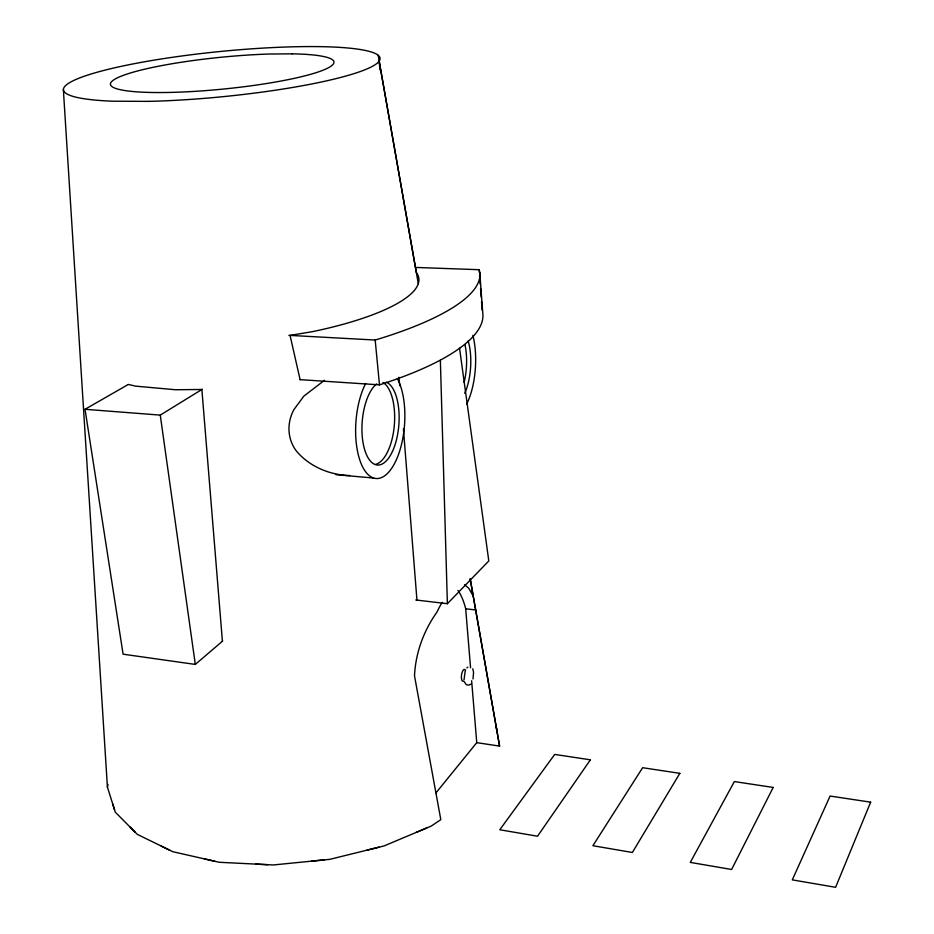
<?xml version="1.0" encoding="UTF-8"?>
<svg xmlns="http://www.w3.org/2000/svg" width="934" height="934" viewBox="0 0 934 934"><rect width="100%" height="100%" fill="white"/><g stroke="black" fill="none" stroke-linecap="round" stroke-linejoin="round"><path stroke-width="1.4" d="M473.013 678.983L473.573 672.211L472.779 668.779M442.202 602.36A79.308 36.298 -86 0 0 437.065 611.957C423.744 630.543 415.537 652.901 414.509 675.854L440.813 819.655L431.228 826.076L384.096 845.924L329.854 859.338L273.218 864.966L219.28 862.28L172.755 851.68L137.345 834.389L115.291 812.171L107.41 787.058L107.982 784.502M465.202 670.974L464.011 679.894M435.723 793.188L476.76 742.647L471.635 680.746M415.782 599.967L447.386 603.703L488.797 560.949L459.54 348.207M127.993 384.633L85.029 409.29L123.09 654.185L195.311 664.424L222.689 641.004M470.736 684.155L468.903 685.112L466.358 684.762L464.303 681.82M466.872 667.915L467.806 667.156M324.483 380.301L303.854 396.121L293.953 409.559A39.228 37.127 -48.2 0 0 296.44 451.087C309.446 466.603 329.725 475.021 349.69 475.534M426.756 827.956L416.202 832.392M85.029 409.29L160.263 415.116L202.281 389.233M378.935 847.196L366.735 850.22M324.425 859.875L311.629 861.148M268.011 864.709L255.764 864.102M415.56 267.428L479.154 269.704L479.364 272.6M288.875 335.341L375.176 340.034A263.727 67.248 -6.5 0 0 479.154 269.704M299.802 379.624L379.484 384.855A261.602 72.14 -6.7 0 0 482.761 313.007L479.726 272.308M214.762 861.253L204.161 858.836M335.948 474.682L373.682 478.045M457.952 590.405A79.028 31.347 -82.6 0 1 465.681 608.781L475.663 609.96M476.76 742.647L499.585 746.103L470.234 578.94M128.355 384.423L135.453 386.127L175.452 389.747L201.872 389.478L222.409 641.238M169.299 849.998L161.197 846.041M135.173 832.206L130.13 827.115M464.548 584.766L468.681 588.116L473.188 595.997L499.585 746.103M114.52 809.708L112.71 803.941M496.082 725.94L497.04 731.474M300.106 379.648L290.054 335.399L312.656 331.617A171.623 43.886 -6.3 0 0 416.342 272.413L378.177 55.375M418.28 283.656L379.157 61.177L379.951 69.887M470.176 578.811L473.188 595.997M160.263 415.116L195.311 664.424M398.876 377.266L399.764 385.707M375.176 340.034L379.484 384.855M465.681 608.781L470.561 667.798M403.418 428.951L416.949 600.107M479.586 275.495L480.228 284.181M480.555 288.513L481.197 297.199M481.524 301.53L482.178 310.216M63.349 89.384L107.41 787.058M440.369 360.349L447.386 603.703M463.603 681.225A6.024 2.3 -82.5 0 1 461.618 674.255A6.024 2.3 -82.5 0 1 465.611 670.367M382.952 382.461A41.832 18.47 -85.7 0 1 394.3 425.565A41.832 18.47 -85.7 0 1 375.737 464.361M397.37 378.667A55.433 24.342 -85.7 0 1 396.95 458.431A55.433 24.342 -85.7 0 1 361.236 463.848A55.433 24.342 -85.7 0 1 365.661 383.489M386.337 382.169A41.878 18.388 -85.7 0 1 395.152 444.421A41.878 18.388 -85.7 0 1 364.727 449.908A41.878 18.388 -85.7 0 1 376.694 383.909M464.957 344.553A38.574 15.656 -86.6 0 1 464.14 382.345M472.908 335.376A51.066 20.618 -86.6 0 1 466.626 404.142M468.144 340.817A38.609 15.586 -86.6 0 1 464.7 393.354M870.651 802.166L835.603 887.3L792.289 879.875L830.092 796.037L870.651 802.166M773.189 787.444L731.614 869.484L690.296 862.397L734.357 781.571L773.189 787.444M679.847 773.34L632.365 852.473L592.892 845.714L642.639 767.713L679.847 773.34M590.381 759.821L537.529 836.222L499.783 829.754L554.703 754.427L590.381 759.821M292.295 53.833L268.688 54.044A112.325 15.936 -5.7 0 0 110.434 84.2A112.325 15.936 -5.7 0 0 271.105 82.776A112.325 15.936 -5.7 0 0 292.295 53.833M148.704 101.374L112.617 101.199A159.119 22.614 -5.7 0 1 162.831 58.737A159.119 22.614 -5.7 0 1 379.869 59.811A159.119 22.614 -5.7 0 1 148.704 101.374"/></g></svg>
